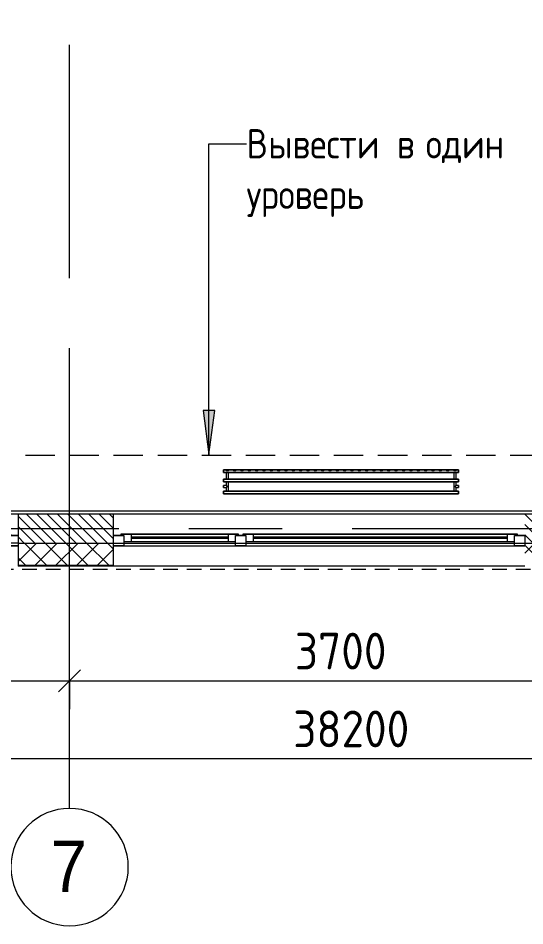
# Model space of a CAD drawing. Header units: millimetres. Extents: x -3129 to 197107, y -8553 to 29000.
# Drawn here: x 18160 to 21610, y -2706 to 3475 of the extents above; entities that cross this region are included whole.
import ezdxf

# ---------------------------------------------------------------- set-up
doc = ezdxf.new("R2010")
doc.units = ezdxf.units.MM
for name, pattern in [('200_ШТРИХ__ш1_п0_6_', [160, 100, -60]), ('ADSK_Штрих_ш2 п1', [300, 200, -100]), ('Осевая', [3175, 635, -476.25, 1587.5, -476.25])]:
    doc.linetypes.add(name, pattern=pattern)
for name, color, linetype, lineweight in [('A-ANNO-DIMS', 7, 'Continuous', 9), ('A-ANNO-DIMS-100', 7, 'Continuous', 9), ('A-DETL-1', 7, 'ADSK_Штрих_ш2 п1', 9), ('A-DETL-MBND-1', 7, '200_ШТРИХ__ш1_п0_6_', 9), ('A-GLAZ', 7, 'Continuous', 9), ('A-WALL', 7, 'Continuous', 9), ('A-WALL-1', 7, 'Continuous', 13), ('I-WALL', 7, 'Continuous', 9), ('Оси', 7, 'Continuous', 9), ('Оси-1', 7, 'Continuous', 20), ('Оси-2', 7, 'Осевая', 9)]:
    doc.layers.add(name, color=color, linetype=linetype, lineweight=lineweight)
doc.layers.add('G-ANNO-TEXT-1', color=7, linetype='Continuous', lineweight=9, true_color=0x3c3c3c)
doc.layers.add('M-EQPM-1', color=7, linetype='Continuous', lineweight=9, true_color=0xaaaaaa)
doc.styles.add('Arial', font='arial.ttf', dxfattribs={"width": 0.9, "height": 350})
doc.styles.add('GOST Common_1', font='GOST_Common.ttf', dxfattribs={"width": 0.9, "height": 200})
doc.styles.add('ISOCPEUR', font='isocpeur.ttf', dxfattribs={"width": 0.9, "height": 250})
doc.dimstyles.new('ISO-2_5_0_9К_БОЛЬШОЙ', dxfattribs={"dimscale": 304.8, "dimtxt": 248.995294, "dimasz": 0.492126, "dimexe": 0.393701, "dimexo": 0.984252, "dimgap": 0, "dimtad": 1, "dimdec": 0, "dimrnd": 10, "dimzin": 0, "dimdsep": 46, "dimtxsty": 'ISOCPEUR', "dimblk1": 'OBLIQUE', "dimblk2": 'OBLIQUE', "dimsah": 1, "dimcen": 0.09, "dimdle": 0.393701, "dimazin": 0, "dimtfac": 1, "dimtdec": 4, "dimtix": 1, "dimtmove": 0, "dimatfit": 3, "dimfxl": 1, "dimtvp": 1, "dimtolj": 1, "dimtzin": 0, "dimarcsym": 2})
doc.dimstyles.new('ISO-2_5_0_9К_БОЛЬШОЙ_1', dxfattribs={"dimscale": 304.8, "dimtxt": 248.995294, "dimasz": 0.492126, "dimexe": 0.393701, "dimexo": 0.984252, "dimgap": 0, "dimtad": 1, "dimdec": 0, "dimrnd": 10, "dimzin": 0, "dimdsep": 46, "dimtxsty": 'ISOCPEUR', "dimblk1": 'OBLIQUE', "dimblk2": 'OBLIQUE', "dimsah": 1, "dimcen": 0.09, "dimdle": 0.393701, "dimazin": 0, "dimtfac": 1, "dimtdec": 4, "dimtix": 1, "dimtmove": 2, "dimatfit": 3, "dimfxl": 1, "dimtvp": 1, "dimtolj": 1, "dimtzin": 0, "dimarcsym": 2})

# ---------------------------------------------------------------- blocks, each defined once
blk = doc.blocks.new('120_Окно_СКБ_2Ст - 120_Окно_СКБ_2Ст 2800х2500_створка_-22445922-План монтажа стен и перегородок 2 этажа  в осях 1-12')
at = {"layer": 'A-GLAZ'}
for p, q in [((-1400, -127), (-1400, -57)), ((-1400, -57), (-1330, -57)), ((1400, -57), (-1400, -57)), ((-1330, -57), (-1330, -127)), ((500, -127), (500, -57)), ((500, -57), (570, -57)), ((570, -57), (570, -127)), ((1330, -127), (1330, -57)), ((1330, -57), (1400, -57)), ((1400, -57), (1400, -127)), ((500, -87), (-1330, -87)), ((-1330, -87), (-1330, -127)), ((-1280, -137), (-1280, -87)), ((-1280, -107), (450, -107)), ((450, -117), (-1280, -117)), ((450, -137), (450, -87)), ((500, -127), (500, -87)), ((1330, -87), (570, -87)), ((570, -87), (570, -127)), ((620, -137), (620, -87)), ((620, -107), (1280, -107)), ((1280, -117), (620, -117)), ((1280, -137), (1280, -87)), ((1330, -127), (1330, -87)), ((-1330, -127), (-1400, -127)), ((-1400, -127), (-1350, -127)), ((-1330, -127), (-1350, -127)), ((-1350, -127), (-1350, -137)), ((-1350, -137), (520, -137)), ((520, -137), (-1350, -137)), ((570, -127), (500, -127)), ((520, -127), (500, -127)), ((520, -127), (550, -127)), ((520, -137), (520, -127)), ((570, -127), (550, -127)), ((550, -127), (550, -137)), ((550, -137), (1350, -137)), ((1350, -137), (550, -137)), ((1400, -127), (1330, -127)), ((1350, -127), (1330, -127)), ((1350, -127), (1400, -127)), ((1350, -137), (1350, -127))]:
    blk.add_line(p, q, dxfattribs=at)
blk = doc.blocks.new('120_Окно_СКБ_1Ст - 120_Окно_СКБ_1Ст 900х2500_h_-22445987-План монтажа стен и перегородок 2 этажа  в осях 1-12')
at = {"layer": 'A-GLAZ'}
for p, q in [((-450, -127), (-450, -57)), ((-450, -57), (-380, -57)), ((450, -57), (-450, -57)), ((-380, -57), (-380, -127)), ((380, -127), (380, -57)), ((380, -57), (450, -57)), ((450, -57), (450, -127)), ((380, -87), (-380, -87)), ((-380, -87), (-380, -127)), ((-330, -137), (-330, -87)), ((-330, -107), (330, -107)), ((330, -117), (-330, -117)), ((330, -137), (330, -87)), ((380, -127), (380, -87)), ((-380, -127), (-450, -127)), ((-450, -127), (-400, -127)), ((-380, -127), (-400, -127)), ((-400, -127), (-400, -137)), ((-400, -137), (400, -137)), ((400, -137), (-400, -137)), ((450, -127), (380, -127)), ((400, -127), (380, -127)), ((400, -127), (450, -127)), ((400, -137), (400, -127))]:
    blk.add_line(p, q, dxfattribs=at)
blk = doc.blocks.new('radiator_prado_classic_z_tip_30_po exemplyaru - Classic Z Тип 30-500-V75-План монтажа стен и перегородок 2 этажа  в осях 1-12')
at = {"layer": 'M-EQPM-1'}
for p, q in [((0, -64), (0, -82)), ((0, -64), (1600, -64)), ((1600, -64), (0, -64)), ((0, -82), (0, -64)), ((0, -82), (1600, -82)), ((17.5, -82), (0, -82)), ((17.5, -106.5), (0, -106.5)), ((17.5, -106.5), (0, -106.5)), ((0, -121.5), (0, -106.5)), ((0, -106.5), (0, -106.8)), ((0, -106.8), (0, -121.2)), ((0, -106.8), (0, -108.7)), ((0, -108.7), (0, -106.8)), ((0, -106.8), (0, -106.8)), ((0, -108.7), (0, -110.3)), ((0, -110.3), (0, -108.7)), ((0, -110.3), (0, -112.1)), ((0, -112.1), (0, -110.3)), ((0, -112.1), (0, -114)), ((0, -114), (0, -112.1)), ((0, -114), (0, -115.9)), ((0, -115.9), (0, -114)), ((0, -115.9), (0, -117.8)), ((0, -117.8), (0, -115.9)), ((0, -117.8), (0, -119.3)), ((0, -119.3), (0, -117.8)), ((0, -119.3), (0, -120.5)), ((0, -120.5), (0, -119.3)), ((0, -120.5), (0, -121.2)), ((0, -121.2), (0, -120.5)), ((0, -121.2), (0, -121.5)), ((0, -121.2), (0, -121.2)), ((0, -121.5), (17.5, -121.5)), ((0, -121.5), (17.5, -121.5)), ((17.5, -82), (17.5, -106.5)), ((17.5, -82), (17.5, -106.5)), ((17.5, -82), (32.5, -82)), ((32.5, -82), (17.5, -82)), ((17.5, -82), (32.5, -82)), ((32.5, -82), (17.5, -82)), ((17.5, -121.5), (17.5, -146)), ((17.5, -121.5), (17.5, -146)), ((31.5, -82), (18.5, -82)), ((32.5, -145.7), (32.5, -82)), ((32.5, -146), (32.5, -82)), ((1567.5, -82), (32.5, -82)), ((1567.5, -82), (1567.5, -146)), ((1567.5, -82), (1567.5, -145.7)), ((1567.5, -82), (1582.5, -82)), ((1582.5, -82), (1567.5, -82)), ((1567.5, -82), (1582.2, -82)), ((1582.5, -82), (1567.5, -82)), ((1581.5, -82), (1568.5, -82)), ((1582.2, -82), (1582.5, -82)), ((1582.5, -106.5), (1582.5, -82)), ((1582.5, -106.5), (1582.5, -82)), ((1600, -82), (1582.5, -82)), ((1600, -106.5), (1582.5, -106.5)), ((1600, -106.5), (1582.5, -106.5)), ((1582.5, -146), (1582.5, -121.5)), ((1582.5, -121.5), (1600, -121.5)), ((1582.5, -146), (1582.5, -121.5)), ((1582.5, -121.5), (1600, -121.5)), ((1600, -82), (1600, -64)), ((1600, -64), (1600, -82)), ((1600, -106.8), (1600, -106.5)), ((1600, -106.5), (1600, -121.5)), ((1600, -106.8), (1600, -106.5)), ((1600, -106.5), (1600, -106.8)), ((1600, -121.2), (1600, -106.8)), ((1600, -121.2), (1600, -106.8)), ((1600, -106.8), (1600, -121.2)), ((1600, -121.5), (1600, -121.2)), ((1600, -121.5), (1600, -121.2)), ((1600, -121.2), (1600, -121.5)), ((0, -146), (0, -164)), ((1600, -146), (0, -146)), ((0, -146), (17.5, -146)), ((0, -164), (0, -146)), ((0, -164), (1600, -164)), ((17.5, -164), (0, -164)), ((32.2, -146), (17.5, -146)), ((17.5, -146), (32.5, -146)), ((32.5, -146), (17.5, -146)), ((17.5, -146), (32.5, -146)), ((17.5, -164), (17.5, -210)), ((17.5, -164), (17.5, -210)), ((17.5, -164), (17.8, -164)), ((32.5, -164), (17.5, -164)), ((17.5, -164), (32.5, -164)), ((32.5, -164), (17.5, -164)), ((17.8, -164), (32.5, -164)), ((18.5, -146), (31.5, -146)), ((31.5, -164), (18.5, -164)), ((32.5, -146), (32.2, -146)), ((32.5, -146), (32.5, -145.7)), ((32.5, -146), (1567.5, -146)), ((32.5, -210), (32.5, -164)), ((32.5, -210), (32.5, -164)), ((1567.5, -164), (32.5, -164)), ((1567.5, -145.7), (1567.5, -146)), ((1582.5, -146), (1567.5, -146)), ((1567.5, -146), (1582.5, -146)), ((1582.5, -146), (1567.5, -146)), ((1567.5, -146), (1582.5, -146)), ((1567.5, -164), (1567.5, -210)), ((1567.5, -164), (1567.5, -210)), ((1567.5, -164), (1582.5, -164)), ((1582.5, -164), (1567.5, -164)), ((1567.5, -164), (1582.5, -164)), ((1582.5, -164), (1567.5, -164)), ((1568.5, -146), (1581.5, -146)), ((1581.5, -164), (1568.5, -164)), ((1582.5, -146), (1600, -146)), ((1582.5, -210), (1582.5, -164)), ((1582.5, -210), (1582.5, -164)), ((1600, -164), (1582.5, -164)), ((1600, -164), (1600, -146)), ((1600, -146), (1600, -164)), ((1600, -210), (0, -210)), ((0, -210), (0, -228)), ((0, -228), (0, -210)), ((0, -210), (17.5, -210)), ((0, -228), (1600, -228)), ((12.5, -228), (0, -228)), ((17.5, -223), (12.5, -228)), ((17.5, -223), (12.5, -228)), ((37.5, -228), (12.5, -228)), ((37.5, -228), (12.5, -228)), ((12.5, -228), (37.5, -228)), ((32.5, -210), (17.5, -210)), ((17.5, -210), (28.7, -210)), ((32.5, -210), (17.5, -210)), ((17.5, -210), (32.5, -210)), ((17.5, -223), (32.5, -223)), ((32.5, -223), (17.5, -223)), ((18.5, -210), (31.5, -210)), ((28.7, -210), (30.3, -210)), ((30.3, -210), (32.5, -210)), ((32.5, -210), (1567.5, -210)), ((37.5, -228), (32.5, -223)), ((32.5, -223), (37.5, -228)), ((62.5, -228), (37.5, -228)), ((67.5, -223), (62.5, -228)), ((67.5, -223), (62.5, -228)), ((87.5, -228), (62.5, -228)), ((87.5, -228), (62.5, -228)), ((62.5, -228), (87.5, -228)), ((67.5, -223), (82.5, -223)), ((82.5, -223), (67.5, -223)), ((87.5, -228), (82.5, -223)), ((82.5, -223), (87.5, -228)), ((112.5, -228), (87.5, -228)), ((117.5, -223), (112.5, -228)), ((117.5, -223), (112.5, -228)), ((137.5, -228), (112.5, -228)), ((137.5, -228), (112.5, -228)), ((112.5, -228), (137.5, -228)), ((117.5, -223), (132.5, -223)), ((132.5, -223), (117.5, -223)), ((137.5, -228), (132.5, -223)), ((132.5, -223), (137.5, -228)), ((162.5, -228), (137.5, -228)), ((167.5, -223), (162.5, -228)), ((167.5, -223), (162.5, -228)), ((187.5, -228), (162.5, -228)), ((187.5, -228), (162.5, -228)), ((162.5, -228), (187.5, -228)), ((167.5, -223), (182.5, -223)), ((182.5, -223), (167.5, -223)), ((187.5, -228), (182.5, -223)), ((182.5, -223), (187.5, -228)), ((212.5, -228), (187.5, -228)), ((217.5, -223), (212.5, -228)), ((217.5, -223), (212.5, -228)), ((237.5, -228), (212.5, -228)), ((237.5, -228), (212.5, -228)), ((212.5, -228), (237.5, -228)), ((217.5, -223), (232.5, -223)), ((232.5, -223), (217.5, -223)), ((237.5, -228), (232.5, -223)), ((232.5, -223), (237.5, -228)), ((262.5, -228), (237.5, -228)), ((267.5, -223), (262.5, -228)), ((267.5, -223), (262.5, -228)), ((287.5, -228), (262.5, -228)), ((287.5, -228), (262.5, -228)), ((262.5, -228), (287.5, -228)), ((267.5, -223), (282.5, -223)), ((282.5, -223), (267.5, -223)), ((287.5, -228), (282.5, -223)), ((282.5, -223), (287.5, -228)), ((312.5, -228), (287.5, -228)), ((317.5, -223), (312.5, -228)), ((317.5, -223), (312.5, -228)), ((337.5, -228), (312.5, -228)), ((337.5, -228), (312.5, -228)), ((312.5, -228), (337.5, -228)), ((317.5, -223), (332.5, -223)), ((332.5, -223), (317.5, -223)), ((337.5, -228), (332.5, -223)), ((332.5, -223), (337.5, -228)), ((362.5, -228), (337.5, -228)), ((367.5, -223), (362.5, -228)), ((367.5, -223), (362.5, -228)), ((387.5, -228), (362.5, -228)), ((387.5, -228), (362.5, -228)), ((362.5, -228), (387.5, -228)), ((367.5, -223), (382.5, -223)), ((382.5, -223), (367.5, -223)), ((387.5, -228), (382.5, -223)), ((382.5, -223), (387.5, -228)), ((412.5, -228), (387.5, -228)), ((417.5, -223), (412.5, -228)), ((417.5, -223), (412.5, -228)), ((437.5, -228), (412.5, -228)), ((437.5, -228), (412.5, -228)), ((412.5, -228), (437.5, -228)), ((417.5, -223), (432.5, -223)), ((432.5, -223), (417.5, -223)), ((437.5, -228), (432.5, -223)), ((432.5, -223), (437.5, -228)), ((462.5, -228), (437.5, -228)), ((467.5, -223), (462.5, -228)), ((467.5, -223), (462.5, -228)), ((487.5, -228), (462.5, -228)), ((462.5, -228), (487.5, -228)), ((487.5, -228), (463.6, -228)), ((467.5, -223), (482.5, -223)), ((482.5, -223), (467.5, -223)), ((487.5, -228), (482.5, -223)), ((482.5, -223), (487.5, -228)), ((512.5, -228), (487.5, -228)), ((517.5, -223), (512.5, -228)), ((517.5, -223), (512.5, -228)), ((537.5, -228), (512.5, -228)), ((537.5, -228), (512.5, -228)), ((512.5, -228), (537.5, -228)), ((517.5, -223), (532.5, -223)), ((532.5, -223), (517.5, -223)), ((537.5, -228), (532.5, -223)), ((532.5, -223), (537.5, -228)), ((562.5, -228), (537.5, -228)), ((567.5, -223), (562.5, -228)), ((567.5, -223), (562.5, -228)), ((587.5, -228), (562.5, -228)), ((587.5, -228), (562.5, -228)), ((562.5, -228), (587.5, -228)), ((567.5, -223), (582.5, -223)), ((582.5, -223), (567.5, -223)), ((587.5, -228), (582.5, -223)), ((582.5, -223), (587.5, -228)), ((612.5, -228), (587.5, -228)), ((617.5, -223), (612.5, -228)), ((617.5, -223), (612.5, -228)), ((637.5, -228), (612.5, -228)), ((637.5, -228), (612.5, -228)), ((612.5, -228), (637.5, -228)), ((617.5, -223), (632.5, -223)), ((632.5, -223), (617.5, -223)), ((637.5, -228), (632.5, -223)), ((632.5, -223), (637.5, -228)), ((662.5, -228), (637.5, -228)), ((667.5, -223), (662.5, -228)), ((667.5, -223), (662.5, -228)), ((687.5, -228), (662.5, -228)), ((687.5, -228), (662.5, -228)), ((662.5, -228), (687.5, -228)), ((667.5, -223), (682.5, -223)), ((682.5, -223), (667.5, -223)), ((687.5, -228), (682.5, -223)), ((682.5, -223), (687.5, -228)), ((712.5, -228), (687.5, -228)), ((717.5, -223), (712.5, -228)), ((717.5, -223), (712.5, -228)), ((737.5, -228), (712.5, -228)), ((737.5, -228), (712.5, -228)), ((712.5, -228), (737.5, -228)), ((717.5, -223), (732.5, -223)), ((732.5, -223), (717.5, -223)), ((737.5, -228), (732.5, -223)), ((732.5, -223), (737.5, -228)), ((762.5, -228), (737.5, -228)), ((767.5, -223), (762.5, -228)), ((767.5, -223), (762.5, -228)), ((787.5, -228), (762.5, -228)), ((787.5, -228), (762.5, -228)), ((762.5, -228), (787.5, -228)), ((767.5, -223), (782.5, -223)), ((782.5, -223), (767.5, -223)), ((787.5, -228), (782.5, -223)), ((782.5, -223), (787.5, -228)), ((812.5, -228), (787.5, -228)), ((817.5, -223), (812.5, -228)), ((817.5, -223), (812.5, -228)), ((837.5, -228), (812.5, -228)), ((837.5, -228), (812.5, -228)), ((812.5, -228), (837.5, -228)), ((817.5, -223), (832.5, -223)), ((832.5, -223), (817.5, -223)), ((837.5, -228), (832.5, -223)), ((832.5, -223), (837.5, -228)), ((862.5, -228), (837.5, -228)), ((867.5, -223), (862.5, -228)), ((867.5, -223), (862.5, -228)), ((887.5, -228), (862.5, -228)), ((887.5, -228), (862.5, -228)), ((862.5, -228), (887.5, -228)), ((867.5, -223), (882.5, -223)), ((882.5, -223), (867.5, -223)), ((887.5, -228), (882.5, -223)), ((882.5, -223), (887.5, -228)), ((912.5, -228), (887.5, -228)), ((917.5, -223), (912.5, -228)), ((917.5, -223), (912.5, -228)), ((937.5, -228), (912.5, -228)), ((937.5, -228), (912.5, -228)), ((912.5, -228), (937.5, -228)), ((917.5, -223), (932.5, -223)), ((932.5, -223), (917.5, -223)), ((937.5, -228), (932.5, -223)), ((932.5, -223), (937.5, -228)), ((962.5, -228), (937.5, -228)), ((967.5, -223), (962.5, -228)), ((967.5, -223), (962.5, -228)), ((987.5, -228), (962.5, -228)), ((987.5, -228), (962.5, -228)), ((962.5, -228), (987.5, -228)), ((967.5, -223), (982.5, -223)), ((982.5, -223), (967.5, -223)), ((987.5, -228), (982.5, -223)), ((982.5, -223), (987.5, -228)), ((1012.5, -228), (987.5, -228)), ((1017.5, -223), (1012.5, -228)), ((1017.5, -223), (1012.5, -228)), ((1037.5, -228), (1012.5, -228)), ((1037.5, -228), (1012.5, -228)), ((1012.5, -228), (1037.5, -228)), ((1017.5, -223), (1032.5, -223)), ((1032.5, -223), (1017.5, -223)), ((1037.5, -228), (1032.5, -223)), ((1032.5, -223), (1037.5, -228)), ((1062.5, -228), (1037.5, -228)), ((1067.5, -223), (1062.5, -228)), ((1067.5, -223), (1062.5, -228)), ((1087.5, -228), (1062.5, -228)), ((1087.5, -228), (1062.5, -228)), ((1062.5, -228), (1087.5, -228)), ((1067.5, -223), (1082.5, -223)), ((1082.5, -223), (1067.5, -223)), ((1087.5, -228), (1082.5, -223)), ((1082.5, -223), (1087.5, -228)), ((1112.5, -228), (1087.5, -228)), ((1117.5, -223), (1112.5, -228)), ((1117.5, -223), (1112.5, -228)), ((1137.5, -228), (1112.5, -228)), ((1137.5, -228), (1112.5, -228)), ((1112.5, -228), (1137.5, -228)), ((1117.5, -223), (1132.5, -223)), ((1132.5, -223), (1117.5, -223)), ((1137.5, -228), (1132.5, -223)), ((1132.5, -223), (1137.5, -228)), ((1162.5, -228), (1137.5, -228)), ((1167.5, -223), (1162.5, -228)), ((1167.5, -223), (1162.5, -228)), ((1187.5, -228), (1162.5, -228)), ((1187.5, -228), (1162.5, -228)), ((1162.5, -228), (1187.5, -228)), ((1167.5, -223), (1182.5, -223)), ((1182.5, -223), (1167.5, -223)), ((1187.5, -228), (1182.5, -223)), ((1182.5, -223), (1187.5, -228)), ((1212.5, -228), (1187.5, -228)), ((1217.5, -223), (1212.5, -228)), ((1217.5, -223), (1212.5, -228)), ((1237.5, -228), (1212.5, -228)), ((1237.5, -228), (1212.5, -228)), ((1212.5, -228), (1237.5, -228)), ((1217.5, -223), (1232.5, -223)), ((1232.5, -223), (1217.5, -223)), ((1237.5, -228), (1232.5, -223)), ((1232.5, -223), (1237.5, -228)), ((1262.5, -228), (1237.5, -228)), ((1267.5, -223), (1262.5, -228)), ((1267.5, -223), (1262.5, -228)), ((1287.5, -228), (1262.5, -228)), ((1287.5, -228), (1262.5, -228)), ((1262.5, -228), (1287.5, -228)), ((1267.5, -223), (1282.5, -223)), ((1282.5, -223), (1267.5, -223)), ((1287.5, -228), (1282.5, -223)), ((1282.5, -223), (1287.5, -228)), ((1312.5, -228), (1287.5, -228)), ((1317.5, -223), (1312.5, -228)), ((1317.5, -223), (1312.5, -228)), ((1337.5, -228), (1312.5, -228)), ((1337.5, -228), (1312.5, -228)), ((1312.5, -228), (1337.5, -228)), ((1317.5, -223), (1332.5, -223)), ((1332.5, -223), (1317.5, -223)), ((1337.5, -228), (1332.5, -223)), ((1332.5, -223), (1337.5, -228)), ((1362.5, -228), (1337.5, -228)), ((1367.5, -223), (1362.5, -228)), ((1367.5, -223), (1362.5, -228)), ((1387.5, -228), (1362.5, -228)), ((1387.5, -228), (1362.5, -228)), ((1362.5, -228), (1387.5, -228)), ((1367.5, -223), (1382.5, -223)), ((1382.5, -223), (1367.5, -223)), ((1387.5, -228), (1382.5, -223)), ((1382.5, -223), (1387.5, -228)), ((1412.5, -228), (1387.5, -228)), ((1417.5, -223), (1412.5, -228)), ((1417.5, -223), (1412.5, -228)), ((1437.5, -228), (1412.5, -228)), ((1437.5, -228), (1412.5, -228)), ((1412.5, -228), (1437.5, -228)), ((1417.5, -223), (1432.5, -223)), ((1432.5, -223), (1417.5, -223)), ((1437.5, -228), (1432.5, -223)), ((1432.5, -223), (1437.5, -228)), ((1462.5, -228), (1437.5, -228)), ((1467.5, -223), (1462.5, -228)), ((1467.5, -223), (1462.5, -228)), ((1487.5, -228), (1462.5, -228)), ((1487.5, -228), (1462.5, -228)), ((1462.5, -228), (1487.5, -228)), ((1467.5, -223), (1482.5, -223)), ((1482.5, -223), (1467.5, -223)), ((1487.5, -228), (1482.5, -223)), ((1482.5, -223), (1487.5, -228)), ((1512.5, -228), (1487.5, -228)), ((1517.5, -223), (1512.5, -228)), ((1517.5, -223), (1512.5, -228)), ((1537.5, -228), (1512.5, -228)), ((1537.5, -228), (1512.5, -228)), ((1512.5, -228), (1537.5, -228)), ((1517.5, -223), (1532.5, -223)), ((1532.5, -223), (1517.5, -223)), ((1537.5, -228), (1532.5, -223)), ((1532.5, -223), (1537.5, -228)), ((1562.5, -228), (1537.5, -228)), ((1567.5, -223), (1562.5, -228)), ((1567.5, -223), (1562.5, -228)), ((1587.5, -228), (1562.5, -228)), ((1587.5, -228), (1562.5, -228)), ((1562.5, -228), (1587.5, -228)), ((1582.5, -210), (1567.5, -210)), ((1567.5, -210), (1582.5, -210)), ((1582.5, -210), (1567.5, -210)), ((1567.5, -210), (1582.5, -210)), ((1567.5, -223), (1582.5, -223)), ((1582.5, -223), (1567.5, -223)), ((1568.5, -210), (1581.5, -210)), ((1582.5, -210), (1600, -210)), ((1587.5, -228), (1582.5, -223)), ((1582.5, -223), (1587.5, -228)), ((1600, -228), (1587.5, -228)), ((1600, -228), (1600, -210)), ((1600, -210), (1600, -228))]:
    blk.add_line(p, q, dxfattribs=at)
for points, knots in [([(17.8, -106.8), (17.7, -106.7), (17.7, -106.7), (17.5, -106.5), (17.5, -106.5), (17.5, -106.5)], [0.8571429, 0.8571429, 0.8571429, 0.8571429, 0.8928571, 0.9285714, 1, 1, 1, 1]), ([(17.5, -106.5), (17.5, -106.5), (17.5, -106.5), (17.7, -106.7), (17.7, -106.7), (17.8, -106.8)], [0, 0, 0, 0, 0.0714286, 0.1071429, 0.1428571, 0.1428571, 0.1428571, 0.1428571]), ([(17.5, -106.5), (17.5, -106.5), (17.5, -106.5), (17.7, -106.7), (17.7, -106.7), (17.8, -106.8)], [0, 0, 0, 0, 0.0714286, 0.1071429, 0.1428571, 0.1428571, 0.1428571, 0.1428571]), ([(25, -114), (24.5, -113.5), (23.6, -112.6), (22.4, -111.4), (21.6, -110.6), (21.1, -110.1), (20.8, -109.8), (20.5, -109.5), (20.2, -109.2), (19.8, -108.9), (19.6, -108.6), (19.3, -108.3), (19, -108), (18.7, -107.7), (18.5, -107.5), (18.3, -107.3), (18.1, -107.1), (17.9, -106.9), (17.8, -106.8), (17.7, -106.7), (17.5, -106.5), (17.5, -106.5), (17.5, -106.5)], [0, 0, 0, 0, 0.142857, 0.285714, 0.357143, 0.392857, 0.428571, 0.464286, 0.5, 0.535714, 0.571429, 0.607143, 0.642857, 0.678571, 0.714286, 0.75, 0.785714, 0.821429, 0.857143, 0.892857, 0.928571, 1, 1, 1, 1]), ([(17.5, -121.5), (17.5, -121.5), (17.5, -121.5), (17.7, -121.3), (17.8, -121.2), (17.9, -121.1), (18.1, -120.9), (18.3, -120.7), (18.5, -120.5), (18.7, -120.3), (19, -120), (19.3, -119.7), (19.6, -119.4), (19.8, -119.1), (20.3, -118.7), (20.7, -118.3), (21.1, -117.9), (21.6, -117.4), (22.4, -116.6), (23.6, -115.4), (24.5, -114.5), (25, -114)], [0, 0, 0, 0, 0.071429, 0.107143, 0.142857, 0.178571, 0.214286, 0.25, 0.285714, 0.321429, 0.357143, 0.392857, 0.428571, 0.464286, 0.5, 0.571429, 0.607143, 0.642857, 0.714286, 0.857143, 1, 1, 1, 1]), ([(17.5, -121.5), (17.5, -121.5), (17.5, -121.5), (17.7, -121.3), (17.7, -121.3), (17.8, -121.2)], [0, 0, 0, 0, 0.0714286, 0.1071429, 0.1428571, 0.1428571, 0.1428571, 0.1428571]), ([(17.8, -121.2), (17.7, -121.3), (17.7, -121.3), (17.5, -121.5), (17.5, -121.5), (17.5, -121.5)], [0.8571429, 0.8571429, 0.8571429, 0.8571429, 0.8928571, 0.9285714, 1, 1, 1, 1]), ([(17.8, -121.2), (17.7, -121.3), (17.7, -121.3), (17.5, -121.5), (17.5, -121.5), (17.5, -121.5)], [0.8571429, 0.8571429, 0.8571429, 0.8571429, 0.8928571, 0.9285714, 1, 1, 1, 1]), ([(17.8, -106.8), (17.8, -106.8), (17.9, -106.9), (18.1, -107.1), (18.3, -107.3), (18.5, -107.5), (18.7, -107.7), (19, -108), (19.3, -108.3), (19.6, -108.6), (19.9, -108.8), (20.3, -109.3), (20.6, -109.6), (20.8, -109.8)], [0.1428571, 0.1428571, 0.1428571, 0.1428571, 0.1785714, 0.2142857, 0.25, 0.2857143, 0.3214286, 0.3571429, 0.3928571, 0.4285714, 0.4642857, 0.5, 0.5714286, 0.5714286, 0.5714286, 0.5714286]), ([(17.8, -106.8), (17.8, -106.8), (17.9, -106.9), (18.1, -107.1), (18.3, -107.3), (18.5, -107.5), (18.7, -107.7), (19, -108), (19.3, -108.3), (19.6, -108.6), (19.8, -108.9), (20.3, -109.3), (20.7, -109.7), (21.1, -110.1), (21.6, -110.6), (21.9, -110.9), (22.1, -111.1)], [0.1428571, 0.1428571, 0.1428571, 0.1428571, 0.1785714, 0.2142857, 0.25, 0.2857143, 0.3214286, 0.3571429, 0.3928571, 0.4285714, 0.4642857, 0.5, 0.5714286, 0.6071429, 0.6428571, 0.7142857, 0.7142857, 0.7142857, 0.7142857]), ([(23.6, -115.4), (23.1, -115.9), (22.4, -116.6), (21.6, -117.4), (21.1, -117.9), (20.8, -118.2), (20.5, -118.5), (20.2, -118.8), (19.8, -119.1), (19.6, -119.4), (19.3, -119.7), (19, -120), (18.7, -120.3), (18.5, -120.5), (18.3, -120.7), (18.1, -120.9), (17.9, -121.1), (17.8, -121.2), (17.8, -121.2)], [0.1428571, 0.1428571, 0.1428571, 0.1428571, 0.2857143, 0.3571429, 0.3928571, 0.4285714, 0.4642857, 0.5, 0.5357143, 0.5714286, 0.6071429, 0.6428571, 0.6785714, 0.7142857, 0.75, 0.7857143, 0.8214286, 0.8571429, 0.8571429, 0.8571429, 0.8571429]), ([(19.6, -119.4), (19.7, -119.3), (19.9, -119.2), (20.3, -118.7), (20.6, -118.4), (20.8, -118.2)], [0.4285714, 0.4285714, 0.4285714, 0.4285714, 0.4642857, 0.5, 0.5714286, 0.5714286, 0.5714286, 0.5714286]), ([(22.1, -111.1), (21.9, -110.9), (21.6, -110.6), (21.1, -110.1), (20.9, -109.9), (20.8, -109.8)], [0.2857143, 0.2857143, 0.2857143, 0.2857143, 0.3571429, 0.3928571, 0.4285714, 0.4285714, 0.4285714, 0.4285714]), ([(20.8, -109.8), (20.9, -109.9), (21.1, -110.1), (21.6, -110.6), (21.9, -110.9), (22.1, -111.1)], [0.5714286, 0.5714286, 0.5714286, 0.5714286, 0.6071429, 0.6428571, 0.7142857, 0.7142857, 0.7142857, 0.7142857]), ([(20.8, -118.2), (20.9, -118.1), (21.1, -117.9), (21.6, -117.4), (21.9, -117.1), (22.1, -116.9)], [0.5714286, 0.5714286, 0.5714286, 0.5714286, 0.6071429, 0.6428571, 0.7142857, 0.7142857, 0.7142857, 0.7142857]), ([(22.1, -116.9), (21.9, -117.1), (21.6, -117.4), (21.1, -117.9), (20.9, -118.1), (20.8, -118.2)], [0.2857143, 0.2857143, 0.2857143, 0.2857143, 0.3571429, 0.3928571, 0.4285714, 0.4285714, 0.4285714, 0.4285714]), ([(1575, -114), (1575.5, -113.5), (1576.4, -112.6), (1577.6, -111.4), (1578.4, -110.6), (1578.9, -110.1), (1579.2, -109.8), (1579.5, -109.5), (1579.8, -109.2), (1580.1, -108.8), (1580.4, -108.6), (1580.7, -108.3), (1581, -108), (1581.3, -107.7), (1581.5, -107.5), (1581.7, -107.3), (1581.9, -107.1), (1582.1, -106.9), (1582.2, -106.8), (1582.3, -106.7), (1582.5, -106.5), (1582.5, -106.5), (1582.5, -106.5)], [0, 0, 0, 0, 0.142857, 0.285714, 0.357143, 0.392857, 0.428571, 0.464286, 0.5, 0.535714, 0.571429, 0.607143, 0.642857, 0.678571, 0.714286, 0.75, 0.785714, 0.821429, 0.857143, 0.892857, 0.928571, 1, 1, 1, 1]), ([(1582.5, -121.5), (1582.5, -121.5), (1582.5, -121.5), (1582.3, -121.3), (1582.2, -121.2), (1582.1, -121.1), (1581.9, -120.9), (1581.7, -120.7), (1581.5, -120.5), (1581.3, -120.3), (1581, -120), (1580.7, -119.7), (1580.4, -119.4), (1580.1, -119.2), (1579.7, -118.7), (1579.3, -118.3), (1578.9, -117.9), (1578.4, -117.4), (1577.6, -116.6), (1576.4, -115.4), (1575.5, -114.5), (1575, -114)], [0, 0, 0, 0, 0.071429, 0.107143, 0.142857, 0.178571, 0.214286, 0.25, 0.285714, 0.321429, 0.357143, 0.392857, 0.428571, 0.464286, 0.5, 0.571429, 0.607143, 0.642857, 0.714286, 0.857143, 1, 1, 1, 1]), ([(1576.4, -115.4), (1576.9, -115.9), (1577.6, -116.6), (1578.4, -117.4), (1578.9, -117.9), (1579.2, -118.2), (1579.5, -118.5), (1579.8, -118.8), (1580.1, -119.2), (1580.4, -119.4), (1580.7, -119.7), (1581, -120), (1581.3, -120.3), (1581.5, -120.5), (1581.7, -120.7), (1581.9, -120.9), (1582.1, -121.1), (1582.2, -121.2), (1582.2, -121.2)], [0.1428571, 0.1428571, 0.1428571, 0.1428571, 0.2857143, 0.3571429, 0.3928571, 0.4285714, 0.4642857, 0.5, 0.5357143, 0.5714286, 0.6071429, 0.6428571, 0.6785714, 0.7142857, 0.75, 0.7857143, 0.8214286, 0.8571429, 0.8571429, 0.8571429, 0.8571429]), ([(1582.2, -121.2), (1582.2, -121.2), (1582.1, -121.1), (1581.9, -120.9), (1581.7, -120.7), (1581.5, -120.5), (1581.3, -120.3), (1581, -120), (1580.7, -119.7), (1580.4, -119.4), (1580.1, -119.2), (1579.7, -118.7), (1579.3, -118.3), (1578.9, -117.9), (1578.4, -117.4), (1577.6, -116.6), (1576.9, -115.9), (1576.4, -115.4)], [0.1428571, 0.1428571, 0.1428571, 0.1428571, 0.1785714, 0.2142857, 0.25, 0.2857143, 0.3214286, 0.3571429, 0.3928571, 0.4285714, 0.4642857, 0.5, 0.5714286, 0.6071429, 0.6428571, 0.7142857, 0.8571429, 0.8571429, 0.8571429, 0.8571429]), ([(1582.2, -106.8), (1582.2, -106.8), (1582.1, -106.9), (1581.9, -107.1), (1581.7, -107.3), (1581.5, -107.5), (1581.3, -107.7), (1581, -108), (1580.7, -108.3), (1580.4, -108.6), (1580.1, -108.8), (1579.7, -109.3), (1579.3, -109.7), (1578.9, -110.1), (1578.4, -110.6), (1578.1, -110.9), (1577.9, -111.1)], [0.1428571, 0.1428571, 0.1428571, 0.1428571, 0.1785714, 0.2142857, 0.25, 0.2857143, 0.3214286, 0.3571429, 0.3928571, 0.4285714, 0.4642857, 0.5, 0.5714286, 0.6071429, 0.6428571, 0.7142857, 0.7142857, 0.7142857, 0.7142857]), ([(1577.9, -111.1), (1578.1, -110.9), (1578.4, -110.6), (1578.9, -110.1), (1579.2, -109.8), (1579.5, -109.5), (1579.8, -109.2), (1580.1, -108.8), (1580.4, -108.6), (1580.7, -108.3), (1581, -108), (1581.3, -107.7), (1581.5, -107.5), (1581.7, -107.3), (1581.9, -107.1), (1582.1, -106.9), (1582.2, -106.8), (1582.2, -106.8)], [0.2857143, 0.2857143, 0.2857143, 0.2857143, 0.3571429, 0.3928571, 0.4285714, 0.4642857, 0.5, 0.5357143, 0.5714286, 0.6071429, 0.6428571, 0.6785714, 0.7142857, 0.75, 0.7857143, 0.8214286, 0.8571429, 0.8571429, 0.8571429, 0.8571429]), ([(1581.5, -107.5), (1581.4, -107.6), (1581.3, -107.7), (1581, -108), (1580.7, -108.3), (1580.4, -108.6), (1580.1, -108.8), (1579.7, -109.3), (1579.3, -109.7), (1578.9, -110.1), (1578.4, -110.6), (1578.1, -110.9), (1577.9, -111.1)], [0.2857143, 0.2857143, 0.2857143, 0.2857143, 0.3214286, 0.3571429, 0.3928571, 0.4285714, 0.4642857, 0.5, 0.5714286, 0.6071429, 0.6428571, 0.7142857, 0.7142857, 0.7142857, 0.7142857]), ([(1577.9, -116.9), (1578.1, -117.1), (1578.4, -117.4), (1578.9, -117.9), (1579.1, -118.1), (1579.2, -118.2)], [0.2857143, 0.2857143, 0.2857143, 0.2857143, 0.3571429, 0.3928571, 0.4285714, 0.4285714, 0.4285714, 0.4285714]), ([(1582.5, -106.5), (1582.5, -106.5), (1582.5, -106.5), (1582.3, -106.7), (1582.3, -106.7), (1582.2, -106.8)], [0, 0, 0, 0, 0.0714286, 0.1071429, 0.1428571, 0.1428571, 0.1428571, 0.1428571]), ([(1582.5, -106.5), (1582.5, -106.5), (1582.5, -106.5), (1582.3, -106.7), (1582.3, -106.7), (1582.2, -106.8)], [0, 0, 0, 0, 0.0714286, 0.1071429, 0.1428571, 0.1428571, 0.1428571, 0.1428571]), ([(1582.2, -106.8), (1582.3, -106.7), (1582.3, -106.7), (1582.5, -106.5), (1582.5, -106.5), (1582.5, -106.5)], [0.8571429, 0.8571429, 0.8571429, 0.8571429, 0.8928571, 0.9285714, 1, 1, 1, 1]), ([(1582.2, -121.2), (1582.3, -121.3), (1582.3, -121.3), (1582.5, -121.5), (1582.5, -121.5), (1582.5, -121.5)], [0.8571429, 0.8571429, 0.8571429, 0.8571429, 0.8928571, 0.9285714, 1, 1, 1, 1]), ([(1582.2, -121.2), (1582.3, -121.3), (1582.3, -121.3), (1582.5, -121.5), (1582.5, -121.5), (1582.5, -121.5)], [0.8571429, 0.8571429, 0.8571429, 0.8571429, 0.8928571, 0.9285714, 1, 1, 1, 1]), ([(1582.5, -121.5), (1582.5, -121.5), (1582.5, -121.5), (1582.3, -121.3), (1582.3, -121.3), (1582.2, -121.2)], [0, 0, 0, 0, 0.0714286, 0.1071429, 0.1428571, 0.1428571, 0.1428571, 0.1428571])]:
    blk.add_open_spline(points, degree=3, knots=knots, dxfattribs=at)
for points in [[(20.8, -109.8), (20.7, -109.7), (20.5, -109.5), (20.2, -109.2), (19.9, -108.8), (19.6, -108.6), (19.3, -108.3), (19, -108), (18.7, -107.7), (18.5, -107.5), (18.3, -107.3), (18.1, -107.1), (17.9, -106.9), (17.8, -106.8), (17.8, -106.8)], [(17.8, -121.2), (17.8, -121.2), (17.9, -121.1), (18.1, -120.9), (18.3, -120.7), (18.5, -120.5), (18.7, -120.3), (19, -120), (19.3, -119.7), (19.5, -119.5), (19.6, -119.4)], [(19.6, -119.4), (19.5, -119.5), (19.3, -119.7), (19, -120), (18.7, -120.3), (18.5, -120.5), (18.3, -120.7), (18.1, -120.9), (17.9, -121.1), (17.8, -121.2), (17.8, -121.2)], [(20.8, -118.2), (20.7, -118.3), (20.5, -118.5), (20.2, -118.8), (19.9, -119.2), (19.7, -119.3), (19.6, -119.4)], [(23.6, -112.6), (23.1, -112.1), (22.6, -111.6), (22.1, -111.1)], [(22.1, -111.1), (22.6, -111.6), (23.1, -112.1), (23.6, -112.6)], [(22.1, -111.1), (22.6, -111.6), (23.6, -112.6), (24.5, -113.5), (25, -114)], [(22.1, -116.9), (22.6, -116.4), (23.1, -115.9), (23.6, -115.4)], [(23.6, -115.4), (23.1, -115.9), (22.6, -116.4), (22.1, -116.9)], [(25, -114), (24.5, -113.5), (24, -113), (23.6, -112.6)], [(23.6, -112.6), (24, -113), (24.5, -113.5), (25, -114)], [(23.6, -115.4), (24, -115), (24.5, -114.5), (25, -114)], [(25, -114), (24.5, -114.5), (24, -115), (23.6, -115.4)], [(25, -114), (24.5, -114.5), (24, -115), (23.6, -115.4)], [(1577.9, -111.1), (1577.4, -111.6), (1576.4, -112.6), (1575.5, -113.5), (1575, -114)], [(1577.9, -111.1), (1577.4, -111.6), (1576.4, -112.6), (1575.5, -113.5), (1575, -114)], [(1575, -114), (1575.5, -113.5), (1576.4, -112.6), (1577.4, -111.6), (1577.9, -111.1)], [(1575, -114), (1575.5, -114.5), (1576, -115), (1576.4, -115.4)], [(1575, -114), (1575.5, -114.5), (1576, -115), (1576.4, -115.4)], [(1576.4, -115.4), (1576, -115), (1575.5, -114.5), (1575, -114)], [(1576.4, -115.4), (1576.9, -115.9), (1577.4, -116.4), (1577.9, -116.9)], [(1579.2, -118.2), (1579.3, -118.3), (1579.5, -118.5), (1579.8, -118.8), (1580.1, -119.2), (1580.3, -119.3), (1580.4, -119.4)], [(1580.4, -119.4), (1580.5, -119.5), (1580.7, -119.7), (1581, -120), (1581.3, -120.3), (1581.5, -120.5), (1581.7, -120.7), (1581.9, -120.9), (1582.1, -121.1), (1582.2, -121.2), (1582.2, -121.2)], [(1582.2, -106.8), (1582.2, -106.8), (1582.1, -106.9), (1581.9, -107.1), (1581.7, -107.3), (1581.6, -107.4), (1581.5, -107.5)]]:
    blk.add_open_spline(points, degree=3, dxfattribs=at)
blk = doc.blocks.new('Ось сетки - D8-29747960-План монтажа стен и перегородок 2 этажа  в осях 1-12')
at = {"layer": 'Оси-1'}
for start, end in [(360, 180), (180, 360)]:
    blk.add_arc((0, 0), 4, start, end, dxfattribs=at)
blk = doc.blocks.new('DIMBLOCK6-План монтажа стен и перегородок 2 этажа  в осях 1-12')
at = {"layer": 'A-ANNO-DIMS-100'}
for p, q in [((17010, -1230.7), (17010, -916.8)), ((18510, -1230.7), (18510, -916.8)), ((17010, -1036.8), (18510, -1036.8)), ((17010, -1036.8), (17010, -1230.7)), ((18510, -1036.8), (18510, -1230.7))]:
    blk.add_line(p, q, dxfattribs=at)
at = {"layer": 'A-ANNO-DIMS-100', "lineweight": 20}
for p, q in [((17010, -1036.8), (17085, -961.8)), ((18510, -1036.8), (18585, -961.8)), ((17010, -1036.8), (16935, -1111.8)), ((18510, -1036.8), (18435, -1111.8))]:
    blk.add_line(p, q, dxfattribs=at)
at = {"layer": 'A-ANNO-DIMS-100', "color": 0, "insert": (17465.5, -710.2), "char_height": 250, "width": 706.764, "attachment_point": 1, "line_spacing_factor": 1.149209, "style": 'ISOCPEUR'}
blk.add_mtext('1500', dxfattribs=at)
blk = doc.blocks.new('_Oblique')
at = {"color": 0, "linetype": 'ByBlock', "lineweight": -2}
blk.add_line((-0.5, -0.5), (0.5, 0.5), dxfattribs=at)
blk = doc.blocks.new('DIMBLOCK7-План монтажа стен и перегородок 2 этажа  в осях 1-12')
at = {"layer": 'A-ANNO-DIMS-100'}
for p, q in [((18510, -1230.7), (18510, -916.8)), ((22210, -1230.7), (22210, -916.8)), ((18510, -1036.8), (22210, -1036.8)), ((18510, -1036.8), (18510, -1230.7)), ((22210, -1036.8), (22210, -1230.7))]:
    blk.add_line(p, q, dxfattribs=at)
at = {"layer": 'A-ANNO-DIMS-100', "lineweight": 20}
for p, q in [((18510, -1036.8), (18585, -961.8)), ((22210, -1036.8), (22285, -961.8)), ((18510, -1036.8), (18435, -1111.8)), ((22210, -1036.8), (22135, -1111.8))]:
    blk.add_line(p, q, dxfattribs=at)
at = {"layer": 'A-ANNO-DIMS-100', "color": 0, "insert": (20044, -710.2), "char_height": 250, "width": 758.478, "attachment_point": 1, "line_spacing_factor": 1.149209, "style": 'ISOCPEUR'}
blk.add_mtext('3700', dxfattribs=at)
blk = doc.blocks.new('DIMBLOCK25-План монтажа стен и перегородок 2 этажа  в осях 1-12')
at = {"layer": 'A-ANNO-DIMS-100'}
for p, q in [((110, -1760.8), (110, -1446.9)), ((38310, -1760.8), (38310, -1446.9)), ((-10, -1566.9), (38430, -1566.9)), ((110, -1566.9), (110, -1760.8)), ((38310, -1566.9), (38310, -1760.8))]:
    blk.add_line(p, q, dxfattribs=at)
at = {"layer": 'A-ANNO-DIMS-100', "lineweight": 20}
for p, q in [((110, -1566.9), (185, -1491.9)), ((38310, -1566.9), (38385, -1491.9)), ((110, -1566.9), (35, -1641.9)), ((38310, -1566.9), (38235, -1641.9))]:
    blk.add_line(p, q, dxfattribs=at)
at = {"layer": 'A-ANNO-DIMS-100', "color": 0, "insert": (20033, -1240.3), "char_height": 250, "width": 948.097, "attachment_point": 1, "line_spacing_factor": 1.149209, "style": 'ISOCPEUR'}
blk.add_mtext('38200', dxfattribs=at)

msp = doc.modelspace()

# ---------------------------------------------------------------- hatches: boundary and pattern name
at = {"layer": 'A-WALL'}
h = msp.add_hatch(dxfattribs=at)
h.set_pattern_fill('FP_16', color=256, style=0, pattern_type=2)
h.set_pattern_definition([(135, (0, 0), (-35.35534, -35.35534), [])])
h.paths.add_polyline_path([(21900, -100), (21900, 100), (21610, 100), (21610, -100)])
h.paths.add_polyline_path([(18810, -100), (18810, 100), (18160, 100), (18160, -100), (18705.5, -100)])
h = msp.add_hatch(dxfattribs=at)
h.set_pattern_fill('FP_12', color=256, style=0, pattern_type=2)
h.set_pattern_definition([(45, (0, 0), (-70.71068, 70.71068), []), (135, (0, 0), (-70.71068, -70.71068), [])])
h.paths.add_polyline_path([(38287.7, -250), (38287.7, -100), (37990, -100), (37990, -250)])
h.paths.add_polyline_path([(35617.5, -250), (35890, -250), (35890, -100), (34770, -100), (34770, -250), (35285.9, -250)])
h.paths.add_polyline_path([(33870, -250), (33870, -100), (33010, -100), (33010, -250), (33296.3, -250)])
h.paths.add_polyline_path([(30910, -250), (30910, -100), (29209.7, -100), (29209.7, -250), (30643.4, -250)])
h.paths.add_polyline_path([(26332.5, -250), (26409.7, -250), (26409.7, -100), (24810, -100), (24810, -250), (26000.9, -250)])
h.paths.add_polyline_path([(22710, -250), (22710, -100), (21610, -100), (21610, -250), (22684.8, -250)])
h.paths.add_polyline_path([(18810, -250), (18810, -100), (18160, -100), (18160, -250), (18705.5, -250)])
h.paths.add_polyline_path([(16715.9, -250), (17260, -250), (17260, -100), (16110, -100), (16110, -250), (16384.2, -250)])
h.paths.add_polyline_path([(13010, -250), (13010, -100), (11660, -100), (11660, -250), (12736.6, -250)])
h.paths.add_polyline_path([(8560, -250), (8560, -100), (4630, -100), (4630, -250), (8094, -250)])
h.paths.add_polyline_path([(2788.3, -250), (3730, -250), (3730, -100), (-260, -100), (-260, -250), (1461.9, -250)])
at = {"layer": 'G-ANNO-TEXT-1'}
msp.add_hatch(color=256, dxfattribs=at).paths.add_polyline_path([(19459, 503.8), (19498.5, 803.8), (19419.5, 803.8)])

# ---------------------------------------------------------------- linework, layer by layer
at = {"layer": 'A-DETL-1'}
msp.add_line((16110, 500), (22710, 500), dxfattribs=at)
at = {"layer": 'A-DETL-MBND-1'}
msp.add_line((38287.7, -280), (-290, -280), dxfattribs=at)
at = {"layer": 'A-WALL'}
for p, q in [((17280, 100), (21900, 100)), ((18160, 100), (18160, -258)), ((18810, -258), (18810, 100)), ((18160, -100), (-110, -100)), ((18810, -100), (21910, -100)), ((21610, -258), (18160, -258))]:
    msp.add_line(p, q, dxfattribs=at)
at = {"layer": 'A-WALL-1'}
for p, q in [((18160, -100), (18810, -100)), ((18160, -250), (18810, -250)), ((18160, -253), (18810, -253))]:
    msp.add_line(p, q, dxfattribs=at)
at = {"layer": 'G-ANNO-TEXT-1'}
for p, q in [((19459, 2619.4), (19715.3, 2619.4)), ((19459, 503.8), (19459, 2619.4)), ((19498.5, 803.8), (19419.5, 803.8)), ((19419.5, 803.8), (19459, 503.8)), ((19459, 503.8), (19498.5, 803.8))]:
    msp.add_line(p, q, dxfattribs=at)
at = {"layer": 'I-WALL'}
for p, q in [((17260, 120), (21910, 120)), ((18160, -100), (17260, -100))]:
    msp.add_line(p, q, dxfattribs=at)
at = {"layer": 'Оси'}
msp.add_line((18510, -1906.3), (18510, 593.7), dxfattribs=at)
at = {"layer": 'Оси-2'}
for p, q in [((18510, 593.7), (18510, 24898.1)), ((272.4, 0), (35990, 0))]:
    msp.add_line(p, q, dxfattribs=at)

# ---------------------------------------------------------------- block references
at = {"layer": 'A-GLAZ', "rotation": 180}
for name, p in [('120_Окно_СКБ_1Ст - 120_Окно_СКБ_1Ст 900х2500_h_-22445987-План монтажа стен и перегородок 2 этажа  в осях 1-12', (17710, -175)), ('120_Окно_СКБ_2Ст - 120_Окно_СКБ_2Ст 2800х2500_створка_-22445922-План монтажа стен и перегородок 2 этажа  в осях 1-12', (20210, -175))]:
    msp.add_blockref(name, p, dxfattribs=at)
at = {"layer": 'M-EQPM-1', "rotation": 180}
msp.add_blockref('radiator_prado_classic_z_tip_30_po exemplyaru - Classic Z Тип 30-500-V75-План монтажа стен и перегородок 2 этажа  в осях 1-12', (21158.8, 172), dxfattribs=at)
at = {"layer": 'Оси-1', "xscale": 99.99999999999993, "yscale": 99.99999999999993, "zscale": 99.99999999999993}
msp.add_blockref('Ось сетки - D8-29747960-План монтажа стен и перегородок 2 этажа  в осях 1-12', (18510, -2306.3), dxfattribs=at)

# ---------------------------------------------------------------- texts
at = {"layer": 'G-ANNO-TEXT-1', "char_height": 200, "attachment_point": 1, "style": 'GOST Common_1'}
for s, insert, width in [('\\fGOST Common|b0|i0|c204|p34|;\\W.9;В', (19715.3, 2719.4), 180.38), ('ывести ', (19864.1, 2719.4), 1060.633), ('\\fGOST Common|b0|i0|c204|p34|;\\W.9;в', (20739.2, 2719.4), 158.734), ('\\fGOST Common|b0|i0|c204|p34|;\\W.9; ', (20870.2, 2719.4), 79.367), ('один', (20935.6, 2719.4), 634.937), ('\\fGOST Common|b0|i0|c204|p34|;\\W.9; ', (21459.5, 2719.4), 79.367), ('уроверь', (19715.3, 2375.4), 1111.139)]:
    msp.add_mtext(s, dxfattribs=dict(at, insert=insert, width=width))
at = {"layer": 'Оси', "insert": (18382.5, -2125.6), "char_height": 350, "width": 303.038, "attachment_point": 1, "style": 'Arial'}
msp.add_mtext('\\fArial|b0|i0|c204|p34|;\\W.9;7', dxfattribs=at)

# ---------------------------------------------------------------- dimensions: what is measured, and where the dimension line sits
at = {"layer": 'A-ANNO-DIMS'}
for base, p1, p2, override, picture, middle in [((18510, -1036.8), (17010, -930.7), (18510, -930.7), {"dimpost": '<>', "dimfxl": 1500}, 'DIMBLOCK6-План монтажа стен и перегородок 2 этажа  в осях 1-12', (17760, -911.8)), ((22210, -1036.8), (18510, -930.7), (22210, -930.7), {"dimpost": '<>', "dimfxl": 3700}, 'DIMBLOCK7-План монтажа стен и перегородок 2 этажа  в осях 1-12', (20360, -911.8))]:
    dim = msp.add_linear_dim(base=base, p1=p1, p2=p2, dimstyle='ISO-2_5_0_9К_БОЛЬШОЙ', override=override, dxfattribs=at)
    dim.commit()
    dim.dimension.update_dxf_attribs({"geometry": picture, "text_midpoint": middle})
dim = msp.add_linear_dim(base=(38310, -1566.9), p1=(110, -1460.8), p2=(38310, -1460.8), dimstyle='ISO-2_5_0_9К_БОЛЬШОЙ_1', override={"dimpost": '<>', "dimfxl": 38199.999966}, dxfattribs=at)
dim.commit()
dim.dimension.update_dxf_attribs({"geometry": 'DIMBLOCK25-План монтажа стен и перегородок 2 этажа  в осях 1-12', "text_midpoint": (20507, -1406.9), "dimtype": 160})

doc.saveas('drawing.dxf')
